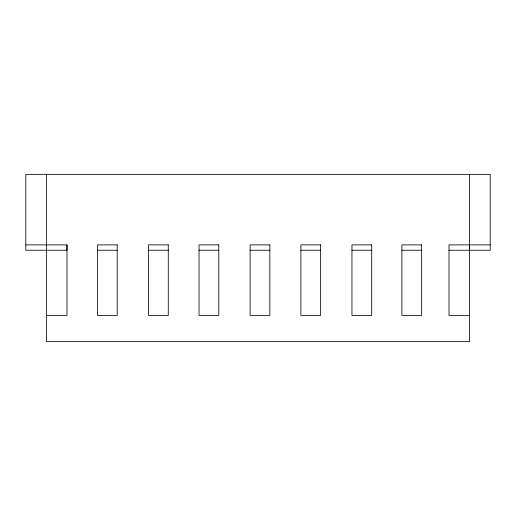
<?xml version="1.0" encoding="UTF-8"?>
<svg xmlns="http://www.w3.org/2000/svg" width="516" height="516" viewBox="0 0 516 516"><rect width="100%" height="100%" fill="white"/><g stroke="black" fill="none" stroke-linecap="round" stroke-linejoin="round"><path stroke-width="0.77" d="M25.8 244.881L66.996 244.881L66.99 250.241L25.8 250.241L25.806 174.35L490.2 174.35L490.2 250.241L449.01 250.241M469.599 250.241L469.605 244.881M490.2 244.881L449.01 244.881L449.01 315.411L469.605 315.411M97.466 250.234L117.216 250.234M148.531 250.234L168.28 250.234M199.034 250.234L218.784 250.234M250.105 250.234L269.855 250.234M300.886 250.234L320.636 250.234M351.951 250.234L371.701 250.234M401.893 250.234L421.643 250.234M46.401 315.411L66.996 315.411L66.996 244.881M469.599 174.35L469.605 341.65L46.401 341.65L46.401 174.35M117.216 244.881L97.466 244.881L97.466 315.411L117.216 315.411L117.216 244.881M168.28 244.881L148.531 244.881L148.531 315.411L168.28 315.411L168.28 244.881M218.784 244.881L199.034 244.881L199.034 315.411L218.784 315.411L218.784 244.881M269.855 244.881L250.105 244.881L250.105 315.411L269.855 315.411L269.855 244.881M320.636 244.881L300.886 244.881L300.886 315.411L320.636 315.411L320.636 244.881M371.701 244.881L351.951 244.881L351.951 315.411L371.701 315.411L371.701 244.881M421.643 244.881L401.893 244.881L401.893 315.411L421.643 315.411L421.643 244.881"/></g></svg>
